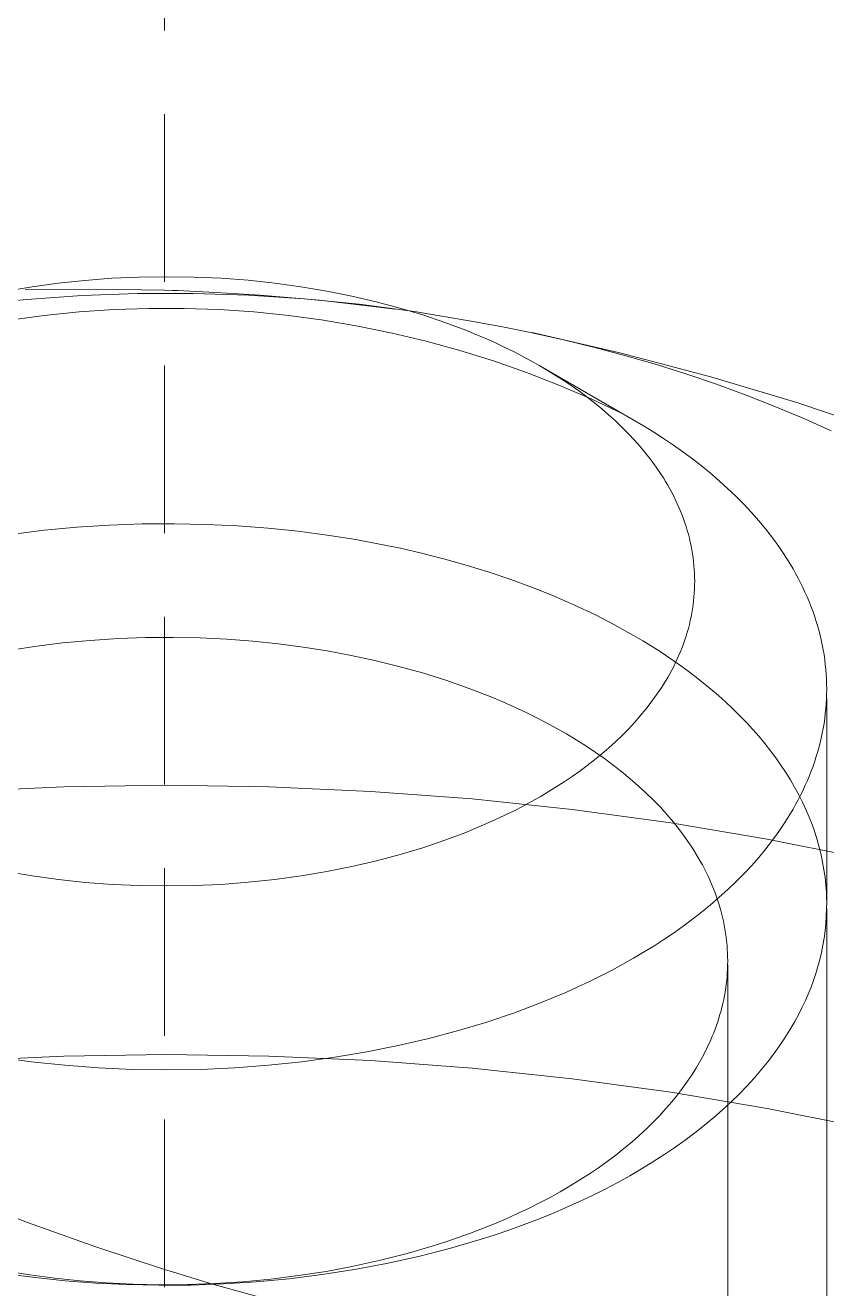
# Model space of a CAD drawing. Header units: millimetres. Extents: x -124 to 15640, y 659 to 4121.
# Drawn here: x 4093.31 to 4099.38, y 2392.22 to 2401.79 of the extents above; entities that cross this region are included whole.
import ezdxf

# ---------------------------------------------------------------- set-up
doc = ezdxf.new("R2010")
doc.units = ezdxf.units.MM
doc.linetypes.add('HIDDEN', pattern=[1.905, 1.27, -0.635])
doc.layers.add('ZANO_R', color=7, linetype='Continuous', lineweight=0)
doc.layers.add('ZANO_R_przerywana', color=7, linetype='HIDDEN', lineweight=0)

msp = doc.modelspace()

# ---------------------------------------------------------------- linework, layer by layer
at = {"layer": 'ZANO_R'}
for p, q in [((4093.1688, 2399.7797), (4093.3637, 2399.8124)), ((4093.3637, 2399.8124), (4093.5625, 2399.8395)), ((4093.5625, 2399.8395), (4093.7646, 2399.8608)), ((4093.7646, 2399.8608), (4093.969, 2399.8762)), ((4093.969, 2399.8762), (4094.1752, 2399.8854)), ((4094.1752, 2399.8854), (4094.3821, 2399.8885)), ((4094.3821, 2399.8885), (4094.5891, 2399.8855)), ((4094.5891, 2399.8855), (4094.7953, 2399.8762)), ((4094.7953, 2399.8762), (4094.9997, 2399.8609)), ((4094.9997, 2399.8609), (4095.2018, 2399.8396)), ((4095.2018, 2399.8396), (4095.4006, 2399.8125)), ((4095.4006, 2399.8125), (4095.5955, 2399.7798)), ((4092.9051, 2399.6736), (4093.3234, 2399.7167)), ((4093.84, 2399.7946), (4093.3124, 2399.7884)), ((4093.3234, 2399.7167), (4093.743, 2399.7458)), ((4093.743, 2399.7458), (4094.1632, 2399.7607)), ((4094.3676, 2399.786), (4093.84, 2399.7946)), ((4094.1632, 2399.7607), (4094.5838, 2399.7616)), ((4094.4283, 2399.784), (4094.3676, 2399.786)), ((4094.4645, 2399.7828), (4094.4283, 2399.784)), ((4094.7063, 2399.7722), (4094.4645, 2399.7827)), ((4094.5838, 2399.7616), (4095.0042, 2399.7484)), ((4094.7576, 2399.7696), (4094.7063, 2399.7723)), ((4095.0906, 2399.7483), (4094.7576, 2399.7695)), ((4095.0042, 2399.7484), (4095.4238, 2399.721)), ((4095.541, 2399.7095), (4095.0906, 2399.7486)), ((4095.4238, 2399.721), (4095.8423, 2399.6796)), ((4095.9901, 2399.658), (4095.541, 2399.7095)), ((4095.5955, 2399.7798), (4095.7858, 2399.7417)), ((4095.7858, 2399.7417), (4095.9709, 2399.6986)), ((4093.7202, 2399.6215), (4093.4565, 2399.5947)), ((4093.9847, 2399.6393), (4093.7202, 2399.6215)), ((4094.2496, 2399.6483), (4093.9847, 2399.6393)), ((4094.5147, 2399.6483), (4094.2496, 2399.6483)), ((4094.7796, 2399.6394), (4094.5147, 2399.6483)), ((4095.0441, 2399.6215), (4094.7796, 2399.6394)), ((4095.3078, 2399.5947), (4095.0441, 2399.6215)), ((4095.8423, 2399.6796), (4096.2592, 2399.6242)), ((4095.9709, 2399.6986), (4096.1502, 2399.6508)), ((4096.1114, 2399.6416), (4095.99, 2399.6577)), ((4096.1502, 2399.6508), (4096.3232, 2399.5985)), ((4096.2592, 2399.6242), (4096.674, 2399.5549)), ((4093.4565, 2399.5947), (4093.1939, 2399.559)), ((4095.5704, 2399.5591), (4095.3078, 2399.5947)), ((4095.8317, 2399.5146), (4095.5704, 2399.5591)), ((4096.3232, 2399.5985), (4096.4895, 2399.5421)), ((4096.4895, 2399.5421), (4096.6487, 2399.4821)), ((4096.674, 2399.5549), (4096.9134, 2399.5112)), ((4096.0914, 2399.4613), (4095.8317, 2399.5146)), ((4096.3491, 2399.3993), (4096.0914, 2399.4613)), ((4096.6487, 2399.4821), (4096.7256, 2399.4508)), ((4096.7256, 2399.4508), (4096.8007, 2399.4187)), ((4096.9134, 2399.5112), (4097.1521, 2399.4628)), ((4097.1521, 2399.4628), (4097.3898, 2399.4097)), ((4097.8263, 2399.3097), (4097.1525, 2399.4649)), ((4096.6046, 2399.3287), (4096.3491, 2399.3993)), ((4096.8575, 2399.2495), (4096.6046, 2399.3287)), ((4096.8007, 2399.4187), (4096.8738, 2399.3859)), ((4096.8738, 2399.3859), (4096.945, 2399.3523)), ((4096.945, 2399.3523), (4097.0144, 2399.3182)), ((4097.3898, 2399.4097), (4097.6261, 2399.3517)), ((4097.6261, 2399.3517), (4097.8605, 2399.2891)), ((4097.1077, 2399.1618), (4096.8575, 2399.2495)), ((4097.0144, 2399.3182), (4097.0817, 2399.2834)), ((4097.0817, 2399.2834), (4097.1472, 2399.2481)), ((4097.1472, 2399.2481), (4097.2106, 2399.2122)), ((4098.4947, 2399.1325), (4097.8263, 2399.3097)), ((4097.8605, 2399.2891), (4098.0927, 2399.2217)), ((4097.3547, 2399.0657), (4097.1077, 2399.1618)), ((4097.9177, 2398.804), (4097.2106, 2399.2122)), ((4097.2106, 2399.2122), (4097.2727, 2399.1756)), ((4097.2727, 2399.1756), (4097.3339, 2399.1378)), ((4097.3339, 2399.1378), (4097.3942, 2399.0989)), ((4098.0927, 2399.2217), (4098.3222, 2399.1495)), ((4098.3222, 2399.1495), (4098.5486, 2399.0727)), ((4097.5984, 2398.9613), (4097.3547, 2399.0657)), ((4097.3942, 2399.0989), (4097.4534, 2399.0589)), ((4097.4534, 2399.0589), (4097.5114, 2399.0178)), ((4099.1569, 2398.9335), (4098.4947, 2399.1325)), ((4098.5486, 2399.0727), (4098.7715, 2398.9912)), ((4097.5114, 2399.0178), (4097.5683, 2398.9755)), ((4097.5683, 2398.9755), (4097.6239, 2398.9322)), ((4097.8384, 2398.8488), (4097.5984, 2398.9613)), ((4098.7715, 2398.9912), (4098.9904, 2398.9053)), ((4097.6239, 2398.9322), (4097.6781, 2398.8878)), ((4097.6781, 2398.8878), (4097.7309, 2398.8424)), ((4098.9904, 2398.9053), (4099.205, 2398.8148)), ((4099.8122, 2398.7128), (4099.1569, 2398.9335)), ((4097.7309, 2398.8424), (4097.7822, 2398.7959)), ((4097.7822, 2398.7959), (4097.8318, 2398.7484)), ((4097.9953, 2398.7582), (4097.9177, 2398.804)), ((4098.0718, 2398.711), (4097.9953, 2398.7582)), ((4099.205, 2398.8148), (4099.4149, 2398.7201)), ((4097.8318, 2398.7484), (4097.8798, 2398.6999)), ((4097.8798, 2398.6999), (4097.926, 2398.6504)), ((4098.1471, 2398.6624), (4098.0718, 2398.711)), ((4098.2211, 2398.6123), (4098.1471, 2398.6624)), ((4097.926, 2398.6504), (4097.9703, 2398.6)), ((4097.9703, 2398.6), (4098.0128, 2398.5487)), ((4098.2937, 2398.5609), (4098.2211, 2398.6123)), ((4098.3648, 2398.5081), (4098.2937, 2398.5609)), ((4098.0128, 2398.5487), (4098.0532, 2398.4965)), ((4098.0532, 2398.4965), (4098.0917, 2398.4435)), ((4098.4343, 2398.454), (4098.3648, 2398.5081)), ((4098.0917, 2398.4435), (4098.1279, 2398.3897)), ((4098.1279, 2398.3897), (4098.1452, 2398.3625)), ((4098.5021, 2398.3985), (4098.4343, 2398.454)), ((4098.568, 2398.3417), (4098.5021, 2398.3985)), ((4098.1452, 2398.3625), (4098.162, 2398.3351)), ((4098.162, 2398.3351), (4098.1782, 2398.3075)), ((4098.1782, 2398.3075), (4098.1938, 2398.2798)), ((4098.1938, 2398.2798), (4098.2089, 2398.2519)), ((4098.6321, 2398.2836), (4098.568, 2398.3417)), ((4098.6942, 2398.2242), (4098.6321, 2398.2836)), ((4098.2089, 2398.2519), (4098.2233, 2398.2238)), ((4098.2233, 2398.2238), (4098.2372, 2398.1956)), ((4098.2372, 2398.1956), (4098.2505, 2398.1673)), ((4098.7541, 2398.1636), (4098.6942, 2398.2242)), ((4098.2505, 2398.1673), (4098.2631, 2398.1388)), ((4098.2631, 2398.1388), (4098.2752, 2398.1101)), ((4098.2752, 2398.1101), (4098.2866, 2398.0814)), ((4098.2866, 2398.0814), (4098.2974, 2398.0525)), ((4098.8119, 2398.1017), (4098.7541, 2398.1636)), ((4098.8673, 2398.0387), (4098.8119, 2398.1017)), ((4093.4544, 2397.9662), (4093.7029, 2397.9896)), ((4093.7029, 2397.9896), (4093.9508, 2398.0056)), ((4093.9508, 2398.0056), (4094.1972, 2398.0144)), ((4094.1972, 2398.0144), (4094.4412, 2398.0162)), ((4094.4412, 2398.0162), (4094.6821, 2398.0112)), ((4094.6821, 2398.0112), (4094.9191, 2397.9997)), ((4094.9191, 2397.9997), (4095.1514, 2397.9821)), ((4098.2974, 2398.0525), (4098.3076, 2398.0235)), ((4098.3076, 2398.0235), (4098.3172, 2397.9944)), ((4098.3172, 2397.9944), (4098.3261, 2397.9651)), ((4098.9204, 2397.9746), (4098.8673, 2398.0387)), ((4093.2064, 2397.9354), (4093.4544, 2397.9662)), ((4095.1514, 2397.9821), (4095.3784, 2397.9585)), ((4095.3784, 2397.9585), (4095.5997, 2397.9295)), ((4095.5997, 2397.9295), (4095.8147, 2397.8954)), ((4095.8147, 2397.8954), (4095.9837, 2397.8644)), ((4098.3261, 2397.9651), (4098.3344, 2397.9358)), ((4098.3344, 2397.9358), (4098.342, 2397.9064)), ((4098.342, 2397.9064), (4098.349, 2397.877)), ((4098.971, 2397.9093), (4098.9204, 2397.9746)), ((4099.019, 2397.8431), (4098.971, 2397.9093)), ((4095.9837, 2397.8644), (4096.153, 2397.8293)), ((4096.153, 2397.8293), (4096.3223, 2397.7903)), ((4098.349, 2397.877), (4098.3553, 2397.8474)), ((4098.3553, 2397.8474), (4098.361, 2397.8178)), ((4098.361, 2397.8178), (4098.366, 2397.7881)), ((4099.0643, 2397.7758), (4099.019, 2397.8431)), ((4096.3223, 2397.7903), (4096.4911, 2397.7471)), ((4096.4911, 2397.7471), (4096.6592, 2397.6998)), ((4096.6592, 2397.6998), (4096.8259, 2397.6482)), ((4098.366, 2397.7881), (4098.3703, 2397.7584)), ((4098.3703, 2397.7584), (4098.374, 2397.7286)), ((4098.374, 2397.7286), (4098.377, 2397.6988)), ((4098.377, 2397.6988), (4098.3793, 2397.6689)), ((4099.086, 2397.7418), (4099.0643, 2397.7758)), ((4099.1069, 2397.7076), (4099.086, 2397.7418)), ((4099.1272, 2397.6731), (4099.1069, 2397.7076)), ((4096.8259, 2397.6482), (4096.991, 2397.5924)), ((4098.3793, 2397.6689), (4098.381, 2397.639)), ((4098.381, 2397.639), (4098.382, 2397.6092)), ((4098.382, 2397.6092), (4098.3824, 2397.5793)), ((4099.1467, 2397.6385), (4099.1272, 2397.6731)), ((4099.1655, 2397.6036), (4099.1467, 2397.6385)), ((4099.1836, 2397.5685), (4099.1655, 2397.6036)), ((4096.991, 2397.5924), (4097.1539, 2397.5323)), ((4097.1539, 2397.5323), (4097.3141, 2397.4681)), ((4098.381, 2397.5195), (4098.3794, 2397.4896)), ((4098.382, 2397.5494), (4098.381, 2397.5195)), ((4098.3824, 2397.5793), (4098.382, 2397.5494)), ((4099.2009, 2397.5333), (4099.1836, 2397.5685)), ((4099.2175, 2397.4978), (4099.2009, 2397.5333)), ((4097.3141, 2397.4681), (4097.4713, 2397.3996)), ((4098.374, 2397.43), (4098.3703, 2397.4002)), ((4098.377, 2397.4598), (4098.374, 2397.43)), ((4098.3794, 2397.4896), (4098.377, 2397.4598)), ((4099.2333, 2397.4622), (4099.2175, 2397.4978)), ((4099.2484, 2397.4264), (4099.2333, 2397.4622)), ((4099.2627, 2397.3904), (4099.2484, 2397.4264)), ((4097.4713, 2397.3996), (4097.625, 2397.327)), ((4097.625, 2397.327), (4097.7746, 2397.2504)), ((4098.361, 2397.3408), (4098.3553, 2397.3111)), ((4098.366, 2397.3704), (4098.361, 2397.3408)), ((4098.3703, 2397.4002), (4098.366, 2397.3704)), ((4099.2762, 2397.3543), (4099.2627, 2397.3904)), ((4099.2889, 2397.3181), (4099.2762, 2397.3543)), ((4099.3009, 2397.2817), (4099.2889, 2397.3181)), ((4097.7746, 2397.2504), (4097.9198, 2397.1698)), ((4098.3344, 2397.2227), (4098.3262, 2397.1934)), ((4098.3421, 2397.2521), (4098.3344, 2397.2227)), ((4098.349, 2397.2816), (4098.3421, 2397.2521)), ((4098.3553, 2397.3111), (4098.349, 2397.2816)), ((4099.312, 2397.2452), (4099.3009, 2397.2817)), ((4099.3224, 2397.2085), (4099.312, 2397.2452)), ((4093.8048, 2397.1318), (4093.5936, 2397.112)), ((4094.0155, 2397.1454), (4093.8048, 2397.1318)), ((4094.225, 2397.1529), (4094.0155, 2397.1454)), ((4094.4324, 2397.1544), (4094.225, 2397.1529)), ((4094.6372, 2397.1502), (4094.4324, 2397.1544)), ((4094.8386, 2397.1404), (4094.6372, 2397.1502)), ((4095.036, 2397.1254), (4094.8386, 2397.1404)), ((4095.229, 2397.1054), (4095.036, 2397.1254)), ((4097.9198, 2397.1698), (4097.9905, 2397.1281)), ((4097.9905, 2397.1281), (4098.06, 2397.0854)), ((4098.3077, 2397.1351), (4098.2975, 2397.106)), ((4098.3173, 2397.1642), (4098.3077, 2397.1351)), ((4098.3262, 2397.1934), (4098.3173, 2397.1642)), ((4099.3319, 2397.1718), (4099.3224, 2397.2085)), ((4099.3406, 2397.1349), (4099.3319, 2397.1718)), ((4099.3485, 2397.098), (4099.3406, 2397.1349)), ((4093.3828, 2397.0858), (4093.1732, 2397.0532)), ((4093.5936, 2397.112), (4093.3828, 2397.0858)), ((4095.4171, 2397.0808), (4095.229, 2397.1054)), ((4095.5998, 2397.0518), (4095.4171, 2397.0808)), ((4095.7801, 2397.0181), (4095.5998, 2397.0518)), ((4098.06, 2397.0854), (4098.1281, 2397.0419)), ((4098.1281, 2397.0419), (4098.1948, 2396.9974)), ((4098.2753, 2397.0484), (4098.2633, 2397.0198)), ((4098.2867, 2397.0772), (4098.2753, 2397.0484)), ((4098.2975, 2397.106), (4098.2867, 2397.0772)), ((4099.3556, 2397.0609), (4099.3485, 2397.098)), ((4099.3619, 2397.0238), (4099.3556, 2397.0609)), ((4095.9608, 2396.9791), (4095.7801, 2397.0181)), ((4096.1411, 2396.9346), (4095.9608, 2396.9791)), ((4096.3204, 2396.8846), (4096.1411, 2396.9346)), ((4098.1948, 2396.9974), (4098.2601, 2396.952)), ((4098.2235, 2396.9347), (4098.209, 2396.9066)), ((4098.2373, 2396.9629), (4098.2235, 2396.9347)), ((4098.2506, 2396.9913), (4098.2373, 2396.9629)), ((4098.2633, 2397.0198), (4098.2506, 2396.9913)), ((4098.2601, 2396.952), (4098.3239, 2396.9058)), ((4099.3673, 2396.9867), (4099.3619, 2397.0238)), ((4099.3719, 2396.9494), (4099.3673, 2396.9867)), ((4099.3757, 2396.9122), (4099.3719, 2396.9494)), ((4096.4981, 2396.829), (4096.3204, 2396.8846)), ((4098.1783, 2396.851), (4098.1622, 2396.8234)), ((4098.194, 2396.8787), (4098.1783, 2396.851)), ((4098.209, 2396.9066), (4098.194, 2396.8787)), ((4098.3239, 2396.9058), (4098.3861, 2396.8588)), ((4098.3861, 2396.8588), (4098.4468, 2396.811)), ((4099.3786, 2396.8749), (4099.3757, 2396.9122)), ((4099.3807, 2396.8375), (4099.3786, 2396.8749)), ((4099.3819, 2396.8002), (4099.3807, 2396.8375)), ((4096.6732, 2396.7676), (4096.4981, 2396.829)), ((4096.7597, 2396.7348), (4096.6732, 2396.7676)), ((4098.1281, 2396.7689), (4098.0918, 2396.715)), ((4098.1454, 2396.7961), (4098.1281, 2396.7689)), ((4098.1622, 2396.8234), (4098.1454, 2396.7961)), ((4098.4468, 2396.811), (4098.5058, 2396.7624)), ((4098.5058, 2396.7624), (4098.5631, 2396.713)), ((4099.3824, 2396.7628), (4099.3819, 2396.8002)), ((4099.382, 2396.7254), (4099.3824, 2396.7628)), ((4096.8452, 2396.7006), (4096.7597, 2396.7348)), ((4096.9297, 2396.665), (4096.8452, 2396.7006)), ((4097.0132, 2396.628), (4096.9297, 2396.665)), ((4098.0534, 2396.662), (4098.013, 2396.6098)), ((4098.0918, 2396.715), (4098.0534, 2396.662)), ((4098.5631, 2396.713), (4098.6187, 2396.663)), ((4098.6187, 2396.663), (4098.6726, 2396.6122)), ((4099.3757, 2396.6134), (4099.3786, 2396.6507)), ((4099.3786, 2396.6507), (4099.3807, 2396.6881)), ((4099.3807, 2396.6881), (4099.382, 2396.7254)), ((4099.3824, 2396.6881), (4099.3824, 2395.1474)), ((4097.0954, 2396.5896), (4097.0132, 2396.628)), ((4097.1764, 2396.5498), (4097.0954, 2396.5896)), ((4097.2559, 2396.5087), (4097.1764, 2396.5498)), ((4097.9705, 2396.5585), (4097.9262, 2396.5081)), ((4098.013, 2396.6098), (4097.9705, 2396.5585)), ((4098.6726, 2396.6122), (4098.7246, 2396.5608)), ((4098.7246, 2396.5608), (4098.7748, 2396.5088)), ((4099.3673, 2396.5389), (4099.3719, 2396.5762)), ((4099.3719, 2396.5762), (4099.3757, 2396.6134)), ((4097.334, 2396.4663), (4097.2559, 2396.5087)), ((4097.4105, 2396.4226), (4097.334, 2396.4663)), ((4097.88, 2396.4586), (4097.832, 2396.4101)), ((4097.9262, 2396.5081), (4097.88, 2396.4586)), ((4098.7748, 2396.5088), (4098.8232, 2396.4562)), ((4098.8232, 2396.4562), (4098.8696, 2396.4031)), ((4099.3486, 2396.4276), (4099.3557, 2396.4647)), ((4099.3557, 2396.4647), (4099.3619, 2396.5018)), ((4099.3619, 2396.5018), (4099.3673, 2396.5389)), ((4097.4853, 2396.3776), (4097.4105, 2396.4226)), ((4097.5584, 2396.3314), (4097.4853, 2396.3776)), ((4097.7824, 2396.3626), (4097.7311, 2396.3161)), ((4097.832, 2396.4101), (4097.7824, 2396.3626)), ((4098.8696, 2396.4031), (4098.9141, 2396.3494)), ((4099.332, 2396.3538), (4099.3407, 2396.3907)), ((4099.3407, 2396.3907), (4099.3486, 2396.4276)), ((4097.6295, 2396.2839), (4097.5584, 2396.3314)), ((4097.6784, 2396.2707), (4097.6242, 2396.2263)), ((4097.6988, 2396.2353), (4097.6295, 2396.2839)), ((4097.7311, 2396.3161), (4097.6784, 2396.2707)), ((4098.9141, 2396.3494), (4098.9567, 2396.2952)), ((4098.9567, 2396.2952), (4098.9973, 2396.2406)), ((4099.301, 2396.2439), (4099.3121, 2396.2805)), ((4099.3121, 2396.2805), (4099.3225, 2396.3171)), ((4099.3225, 2396.3171), (4099.332, 2396.3538)), ((4097.5686, 2396.1829), (4097.5117, 2396.1407)), ((4097.6242, 2396.2263), (4097.5686, 2396.1829)), ((4097.766, 2396.1856), (4097.6988, 2396.2353)), ((4097.8311, 2396.1348), (4097.766, 2396.1856)), ((4098.9973, 2396.2406), (4099.0359, 2396.1856)), ((4099.0359, 2396.1856), (4099.0725, 2396.1302)), ((4099.2628, 2396.1352), (4099.2763, 2396.1713)), ((4099.2763, 2396.1713), (4099.2891, 2396.2075)), ((4099.2891, 2396.2075), (4099.301, 2396.2439)), ((4097.4536, 2396.0996), (4097.3945, 2396.0596)), ((4097.5117, 2396.1407), (4097.4536, 2396.0996)), ((4097.894, 2396.083), (4097.8311, 2396.1348)), ((4097.9547, 2396.0301), (4097.894, 2396.083)), ((4099.0725, 2396.1302), (4099.107, 2396.0744)), ((4099.107, 2396.0744), (4099.1395, 2396.0184)), ((4099.2335, 2396.0634), (4099.2485, 2396.0992)), ((4099.2485, 2396.0992), (4099.2628, 2396.1352)), ((4092.8324, 2395.9868), (4093.6054, 2396.0216)), ((4093.6054, 2396.0216), (4094.3815, 2396.0332)), ((4094.3815, 2396.0332), (4095.1577, 2396.0216)), ((4095.1577, 2396.0216), (4095.9307, 2395.9869)), ((4095.9307, 2395.9869), (4096.6975, 2395.9294)), ((4097.273, 2395.9829), (4097.211, 2395.9462)), ((4097.3342, 2396.0207), (4097.273, 2395.9829)), ((4097.3945, 2396.0596), (4097.3342, 2396.0207)), ((4098.0131, 2395.9764), (4097.9547, 2396.0301)), ((4098.069, 2395.9217), (4098.0131, 2395.9764)), ((4099.1395, 2396.0184), (4099.17, 2395.962)), ((4099.1837, 2395.9571), (4099.2011, 2395.9923)), ((4099.2011, 2395.9923), (4099.2177, 2396.0278)), ((4099.2177, 2396.0278), (4099.2335, 2396.0634)), ((4096.6975, 2395.9294), (4097.4552, 2395.8495)), ((4097.1475, 2395.9104), (4097.0821, 2395.8751)), ((4097.211, 2395.9462), (4097.1475, 2395.9104)), ((4098.1225, 2395.8662), (4098.069, 2395.9217)), ((4099.1273, 2395.8525), (4099.1469, 2395.8871)), ((4099.1469, 2395.8871), (4099.1657, 2395.922)), ((4099.1657, 2395.922), (4099.1837, 2395.9571)), ((4099.17, 2395.962), (4099.1984, 2395.9055)), ((4099.1984, 2395.9055), (4099.2248, 2395.8487)), ((4096.9454, 2395.8061), (4096.8742, 2395.7726)), ((4097.0147, 2395.8403), (4096.9454, 2395.8061)), ((4097.0821, 2395.8751), (4097.0147, 2395.8403)), ((4097.4552, 2395.8495), (4098.2008, 2395.7479)), ((4098.1735, 2395.8099), (4098.1225, 2395.8662)), ((4098.2219, 2395.7529), (4098.1735, 2395.8099)), ((4099.0645, 2395.7498), (4099.0862, 2395.7838)), ((4099.0862, 2395.7838), (4099.1071, 2395.818)), ((4099.1071, 2395.818), (4099.1273, 2395.8525)), ((4099.2248, 2395.8487), (4099.249, 2395.7918)), ((4099.249, 2395.7918), (4099.2713, 2395.7348)), ((4096.726, 2395.7076), (4096.6491, 2395.6763)), ((4096.801, 2395.7397), (4096.726, 2395.7076)), ((4096.8742, 2395.7726), (4096.801, 2395.7397)), ((4098.2008, 2395.7479), (4098.9317, 2395.6253)), ((4098.2678, 2395.6952), (4098.2219, 2395.7529)), ((4098.311, 2395.6369), (4098.2678, 2395.6952)), ((4099.0192, 2395.6825), (4099.0645, 2395.7498)), ((4099.2713, 2395.7348), (4099.2914, 2395.6777)), ((4096.4898, 2395.6163), (4096.3236, 2395.5599)), ((4096.6491, 2395.6763), (4096.4898, 2395.6163)), ((4098.3315, 2395.6076), (4098.311, 2395.6369)), ((4098.3515, 2395.5781), (4098.3315, 2395.6076)), ((4098.9206, 2395.551), (4098.9712, 2395.6162)), ((4098.9317, 2395.6253), (4099.6453, 2395.4826)), ((4098.9712, 2395.6162), (4099.0192, 2395.6825)), ((4099.2914, 2395.6777), (4099.3095, 2395.6206)), ((4099.3095, 2395.6206), (4099.3256, 2395.5634)), ((4096.1506, 2395.5076), (4095.9713, 2395.4598)), ((4096.3236, 2395.5599), (4096.1506, 2395.5076)), ((4098.3707, 2395.5485), (4098.3515, 2395.5781)), ((4098.3893, 2395.5188), (4098.3707, 2395.5485)), ((4098.4072, 2395.489), (4098.3893, 2395.5188)), ((4098.8676, 2395.4869), (4098.9206, 2395.551)), ((4099.3256, 2395.5634), (4099.3396, 2395.5063)), ((4099.3396, 2395.5063), (4099.3516, 2395.4492)), ((4095.7862, 2395.4166), (4095.596, 2395.3786)), ((4095.9713, 2395.4598), (4095.7862, 2395.4166)), ((4098.4244, 2395.4591), (4098.4072, 2395.489)), ((4098.4409, 2395.4291), (4098.4244, 2395.4591)), ((4098.4567, 2395.399), (4098.4409, 2395.4291)), ((4098.7544, 2395.362), (4098.8121, 2395.4238)), ((4098.8121, 2395.4238), (4098.8676, 2395.4869)), ((4099.3516, 2395.4492), (4099.3616, 2395.3922)), ((4093.3641, 2395.3458), (4093.1692, 2395.3785)), ((4093.563, 2395.3187), (4093.3641, 2395.3458)), ((4093.765, 2395.2974), (4093.563, 2395.3187)), ((4095.2022, 2395.3188), (4095.0002, 2395.2975)), ((4095.4011, 2395.3459), (4095.2022, 2395.3188)), ((4095.596, 2395.3786), (4095.4011, 2395.3459)), ((4098.4719, 2395.3688), (4098.4567, 2395.399)), ((4098.4863, 2395.3386), (4098.4719, 2395.3688)), ((4098.5001, 2395.3083), (4098.4863, 2395.3386)), ((4098.5132, 2395.278), (4098.5001, 2395.3083)), ((4098.6945, 2395.3014), (4098.7544, 2395.362)), ((4099.3616, 2395.3922), (4099.3697, 2395.3354)), ((4099.3697, 2395.3354), (4099.3757, 2395.2787)), ((4093.9695, 2395.2821), (4093.765, 2395.2974)), ((4094.1756, 2395.2728), (4093.9695, 2395.2821)), ((4094.3826, 2395.2697), (4094.1756, 2395.2728)), ((4094.5896, 2395.2728), (4094.3826, 2395.2697)), ((4094.7957, 2395.2821), (4094.5896, 2395.2728)), ((4095.0002, 2395.2975), (4094.7957, 2395.2821)), ((4098.5255, 2395.2476), (4098.5132, 2395.278)), ((4098.5372, 2395.2172), (4098.5255, 2395.2476)), ((4098.5482, 2395.1867), (4098.5372, 2395.2172)), ((4098.5683, 2395.1839), (4098.6324, 2395.242)), ((4098.6324, 2395.242), (4098.6945, 2395.3014)), ((4099.3757, 2395.2787), (4099.3798, 2395.2222)), ((4099.3798, 2395.2222), (4099.382, 2395.1659)), ((4098.4346, 2395.0715), (4098.5024, 2395.127)), ((4098.5024, 2395.127), (4098.5683, 2395.1839)), ((4098.5585, 2395.1563), (4098.5482, 2395.1867)), ((4098.5682, 2395.1258), (4098.5585, 2395.1563)), ((4098.5771, 2395.0953), (4098.5682, 2395.1258)), ((4099.3823, 2395.1474), (4099.3816, 2395.0929)), ((4098.2941, 2394.9646), (4098.3651, 2395.0174)), ((4098.3651, 2395.0174), (4098.4346, 2395.0715)), ((4098.5854, 2395.0648), (4098.5771, 2395.0953)), ((4098.5929, 2395.0343), (4098.5854, 2395.0648)), ((4098.5998, 2395.0039), (4098.5929, 2395.0343)), ((4099.3793, 2395.0383), (4099.3752, 2394.9836)), ((4099.3816, 2395.0929), (4099.3793, 2395.0383)), ((4099.3824, 2395.0957), (4099.3824, 2387.3996)), ((4098.2215, 2394.9132), (4098.2941, 2394.9646)), ((4098.6061, 2394.9734), (4098.5998, 2395.0039)), ((4098.6116, 2394.943), (4098.6061, 2394.9734)), ((4098.6165, 2394.9127), (4098.6116, 2394.943)), ((4099.3695, 2394.929), (4099.3621, 2394.8744)), ((4099.3752, 2394.9836), (4099.3695, 2394.929)), ((4098.0722, 2394.8145), (4098.1475, 2394.8632)), ((4098.1475, 2394.8632), (4098.2215, 2394.9132)), ((4098.6207, 2394.8824), (4098.6165, 2394.9127)), ((4098.6243, 2394.8521), (4098.6207, 2394.8824)), ((4098.6272, 2394.8219), (4098.6243, 2394.8521)), ((4099.3621, 2394.8744), (4099.353, 2394.82)), ((4097.9181, 2394.7215), (4097.9957, 2394.7673)), ((4097.9957, 2394.7673), (4098.0722, 2394.8145)), ((4098.6295, 2394.7917), (4098.6272, 2394.8219)), ((4098.6311, 2394.7617), (4098.6295, 2394.7917)), ((4098.632, 2394.7317), (4098.6311, 2394.7617)), ((4098.6324, 2394.7018), (4098.632, 2394.7317)), ((4099.3422, 2394.7659), (4099.3298, 2394.7121)), ((4099.353, 2394.82), (4099.3422, 2394.7659)), ((4097.757, 2394.6325), (4097.8388, 2394.6767)), ((4097.8388, 2394.6767), (4097.9181, 2394.7215)), ((4098.6296, 2394.6126), (4098.6312, 2394.6423)), ((4098.6312, 2394.6423), (4098.6321, 2394.672)), ((4098.6321, 2394.672), (4098.6324, 2394.7018)), ((4098.6324, 2394.672), (4098.6324, 2387.8225)), ((4099.3157, 2394.6587), (4099.2999, 2394.6058)), ((4099.3298, 2394.7121), (4099.3157, 2394.6587)), ((4097.4971, 2394.5044), (4097.5861, 2394.5463)), ((4097.5861, 2394.5463), (4097.6728, 2394.5891)), ((4097.6728, 2394.5891), (4097.757, 2394.6325)), ((4098.6214, 2394.5245), (4098.6247, 2394.5538)), ((4098.6247, 2394.5538), (4098.6275, 2394.5831)), ((4098.6275, 2394.5831), (4098.6296, 2394.6126)), ((4099.2826, 2394.5535), (4099.2636, 2394.5018)), ((4099.2999, 2394.6058), (4099.2826, 2394.5535)), ((4097.3119, 2394.4233), (4097.4057, 2394.4634)), ((4097.4057, 2394.4634), (4097.4971, 2394.5044)), ((4098.6078, 2394.4375), (4098.6129, 2394.4664)), ((4098.6129, 2394.4664), (4098.6174, 2394.4954)), ((4098.6174, 2394.4954), (4098.6214, 2394.5245)), ((4099.2431, 2394.4508), (4099.2211, 2394.4006)), ((4099.2636, 2394.5018), (4099.2431, 2394.4508)), ((4097.0167, 2394.3091), (4097.2158, 2394.3841)), ((4097.2158, 2394.3841), (4097.3119, 2394.4233)), ((4098.5818, 2394.3235), (4098.5891, 2394.3517)), ((4098.5891, 2394.3517), (4098.5959, 2394.3802)), ((4098.5959, 2394.3802), (4098.6021, 2394.4088)), ((4098.6021, 2394.4088), (4098.6078, 2394.4375)), ((4099.1977, 2394.3512), (4099.1728, 2394.3027)), ((4099.2211, 2394.4006), (4099.1977, 2394.3512)), ((4096.8088, 2394.2386), (4097.0167, 2394.3091)), ((4098.5566, 2394.2397), (4098.5655, 2394.2674)), ((4098.5655, 2394.2674), (4098.5739, 2394.2954)), ((4098.5739, 2394.2954), (4098.5818, 2394.3235)), ((4099.1728, 2394.3027), (4099.1399, 2394.2415)), ((4096.3685, 2394.1134), (4096.5926, 2394.1732)), ((4096.5926, 2394.1732), (4096.8088, 2394.2386)), ((4098.5159, 2394.1303), (4098.5268, 2394.1574)), ((4098.5268, 2394.1574), (4098.5373, 2394.1846)), ((4098.5373, 2394.1846), (4098.5472, 2394.2121)), ((4098.5472, 2394.2121), (4098.5566, 2394.2397)), ((4099.1042, 2394.1802), (4099.0659, 2394.1189)), ((4099.1399, 2394.2415), (4099.1042, 2394.1802)), ((4095.8993, 2394.012), (4096.1372, 2394.0595)), ((4096.1372, 2394.0595), (4096.3685, 2394.1134)), ((4098.4803, 2394.0503), (4098.5045, 2394.1035)), ((4098.5045, 2394.1035), (4098.5159, 2394.1303)), ((4099.0659, 2394.1189), (4099.0248, 2394.0575)), ((4093.6054, 2393.9803), (4092.8324, 2393.9456)), ((4093.1096, 2393.971), (4093.3581, 2393.9371)), ((4094.3815, 2393.9919), (4093.6054, 2393.9803)), ((4095.1577, 2393.9804), (4094.3815, 2393.9919)), ((4095.9307, 2393.9457), (4095.1577, 2393.9804)), ((4095.4072, 2393.9372), (4095.6557, 2393.9711)), ((4095.6557, 2393.9711), (4095.8993, 2394.012)), ((4098.4262, 2393.946), (4098.4543, 2393.998)), ((4098.4543, 2393.998), (4098.4803, 2394.0503)), ((4098.9809, 2393.9962), (4098.9342, 2393.9351)), ((4099.0248, 2394.0575), (4098.9809, 2393.9962)), ((4093.3581, 2393.9371), (4093.6107, 2393.9105)), ((4093.6107, 2393.9105), (4093.8663, 2393.8913)), ((4093.8663, 2393.8913), (4094.1239, 2393.8797)), ((4094.1239, 2393.8797), (4094.3827, 2393.8759)), ((4094.3827, 2393.8759), (4094.6414, 2393.8798)), ((4094.6414, 2393.8798), (4094.899, 2393.8913)), ((4094.899, 2393.8913), (4095.1546, 2393.9105)), ((4095.1546, 2393.9105), (4095.4072, 2393.9372)), ((4096.6975, 2393.8882), (4095.9307, 2393.9457)), ((4097.4552, 2393.8083), (4096.6975, 2393.8882)), ((4098.3633, 2393.8417), (4098.3959, 2393.8939)), ((4098.3959, 2393.8939), (4098.4262, 2393.946)), ((4098.8846, 2393.874), (4098.8322, 2393.8133)), ((4098.9342, 2393.9351), (4098.8846, 2393.874)), ((4098.2008, 2393.7066), (4097.4552, 2393.8083)), ((4098.2911, 2393.7375), (4098.3284, 2393.7896)), ((4098.3284, 2393.7896), (4098.3633, 2393.8417)), ((4098.8322, 2393.8133), (4098.777, 2393.7528)), ((4098.9317, 2393.584), (4098.2008, 2393.7066)), ((4098.2093, 2393.6336), (4098.2514, 2393.6855)), ((4098.2514, 2393.6855), (4098.2911, 2393.7375)), ((4098.7188, 2393.6926), (4098.6578, 2393.6329)), ((4098.777, 2393.7528), (4098.7188, 2393.6926)), ((4098.1178, 2393.5305), (4098.1648, 2393.5819)), ((4098.1648, 2393.5819), (4098.2093, 2393.6336)), ((4098.6578, 2393.6329), (4098.5938, 2393.5736)), ((4099.6453, 2393.4414), (4098.9317, 2393.584)), ((4098.0683, 2393.4794), (4098.1178, 2393.5305)), ((4098.527, 2393.5149), (4098.4573, 2393.4568)), ((4098.5938, 2393.5736), (4098.527, 2393.5149)), ((4097.9621, 2393.3782), (4098.0164, 2393.4286)), ((4098.0164, 2393.4286), (4098.0683, 2393.4794)), ((4098.3847, 2393.3994), (4098.3093, 2393.3427)), ((4098.4573, 2393.4568), (4098.3847, 2393.3994)), ((4097.846, 2393.2789), (4097.9053, 2393.3283)), ((4097.9053, 2393.3283), (4097.9621, 2393.3782)), ((4098.3093, 2393.3427), (4098.231, 2393.2868)), ((4097.7202, 2393.182), (4097.7843, 2393.2301)), ((4097.7843, 2393.2301), (4097.846, 2393.2789)), ((4098.15, 2393.2319), (4098.0663, 2393.1778)), ((4098.231, 2393.2868), (4098.15, 2393.2319)), ((4097.5849, 2393.0877), (4097.6537, 2393.1345)), ((4097.6537, 2393.1345), (4097.7202, 2393.182)), ((4097.9798, 2393.1248), (4097.8907, 2393.0728)), ((4098.0663, 2393.1778), (4097.9798, 2393.1248)), ((4097.4402, 2392.9967), (4097.5137, 2393.0418)), ((4097.5137, 2393.0418), (4097.5849, 2393.0877)), ((4097.7991, 2393.022), (4097.7049, 2392.9724)), ((4097.8907, 2393.0728), (4097.7991, 2393.022)), ((4092.787, 2392.9264), (4093.3297, 2392.7188)), ((4097.2065, 2392.8672), (4097.2866, 2392.9094)), ((4097.2866, 2392.9094), (4097.3645, 2392.9526)), ((4097.3645, 2392.9526), (4097.4402, 2392.9967)), ((4097.6082, 2392.9241), (4097.5092, 2392.877)), ((4097.7049, 2392.9724), (4097.6082, 2392.9241)), ((4097.0402, 2392.7861), (4097.1243, 2392.8261)), ((4097.1243, 2392.8261), (4097.2065, 2392.8672)), ((4097.4079, 2392.8314), (4097.3043, 2392.7871)), ((4097.5092, 2392.877), (4097.4079, 2392.8314)), ((4093.3297, 2392.7188), (4093.8464, 2392.5347)), ((4096.866, 2392.7097), (4096.954, 2392.7473)), ((4096.954, 2392.7473), (4097.0402, 2392.7861)), ((4097.1987, 2392.7444), (4097.091, 2392.7032)), ((4097.3043, 2392.7871), (4097.1987, 2392.7444)), ((4096.5916, 2392.6047), (4096.6847, 2392.6384)), ((4096.6847, 2392.6384), (4096.7762, 2392.6734)), ((4096.8701, 2392.6256), (4096.757, 2392.5892)), ((4096.7762, 2392.6734), (4096.866, 2392.7097)), ((4096.9815, 2392.6636), (4096.8701, 2392.6256)), ((4097.091, 2392.7032), (4096.9815, 2392.6636)), ((4093.8464, 2392.5347), (4094.3675, 2392.3634)), ((4096.2045, 2392.4841), (4096.4008, 2392.5415)), ((4096.4008, 2392.5415), (4096.4969, 2392.5724)), ((4096.4969, 2392.5724), (4096.5916, 2392.6047)), ((4096.757, 2392.5892), (4096.5261, 2392.5217)), ((4095.7991, 2392.3875), (4096.0037, 2392.4327)), ((4096.0037, 2392.4327), (4096.2045, 2392.4841)), ((4096.2898, 2392.4612), (4096.0491, 2392.408)), ((4096.5261, 2392.5217), (4096.2898, 2392.4612)), ((4093.1649, 2392.35), (4093.3477, 2392.321)), ((4094.3675, 2392.3634), (4094.4283, 2392.3443)), ((4094.4283, 2392.3444), (4094.7063, 2392.2602)), ((4095.3819, 2392.316), (4095.5916, 2392.3485)), ((4095.8049, 2392.3622), (4095.5583, 2392.3239)), ((4095.5916, 2392.3485), (4095.7991, 2392.3875)), ((4096.0491, 2392.408), (4095.8049, 2392.3622)), ((4093.3863, 2392.3008), (4093.1651, 2392.3298)), ((4093.3477, 2392.321), (4093.5357, 2392.2963)), ((4093.6134, 2392.2772), (4093.3863, 2392.3008)), ((4093.5357, 2392.2963), (4093.7287, 2392.2763)), ((4093.8457, 2392.2596), (4093.6134, 2392.2772)), ((4093.7287, 2392.2763), (4093.9262, 2392.2613)), ((4094.0826, 2392.2481), (4093.8457, 2392.2596)), ((4093.9262, 2392.2613), (4094.1276, 2392.2515)), ((4094.3235, 2392.2431), (4094.0826, 2392.2481)), ((4094.1276, 2392.2515), (4094.3323, 2392.2473)), ((4094.5676, 2392.2449), (4094.3235, 2392.2431)), ((4094.3323, 2392.2473), (4094.5398, 2392.2488)), ((4094.5398, 2392.2488), (4094.7492, 2392.2563)), ((4094.814, 2392.2537), (4094.5676, 2392.2449)), ((4094.7063, 2392.2602), (4094.7238, 2392.255)), ((4094.7238, 2392.2551), (4095.2063, 2392.1201)), ((4094.7492, 2392.2563), (4094.96, 2392.2699)), ((4095.0619, 2392.2697), (4094.814, 2392.2537)), ((4094.96, 2392.2699), (4095.1711, 2392.2898)), ((4095.3103, 2392.293), (4095.0619, 2392.2697)), ((4095.1711, 2392.2898), (4095.3819, 2392.316)), ((4095.5583, 2392.3239), (4095.3103, 2392.293))]:
    msp.add_line(p, q, dxfattribs=at)
at = {"layer": 'ZANO_R_przerywana'}
msp.add_line((4094.3676, 2427.7895), (4094.3676, 1774.5922), dxfattribs=at)

doc.saveas('drawing.dxf')
